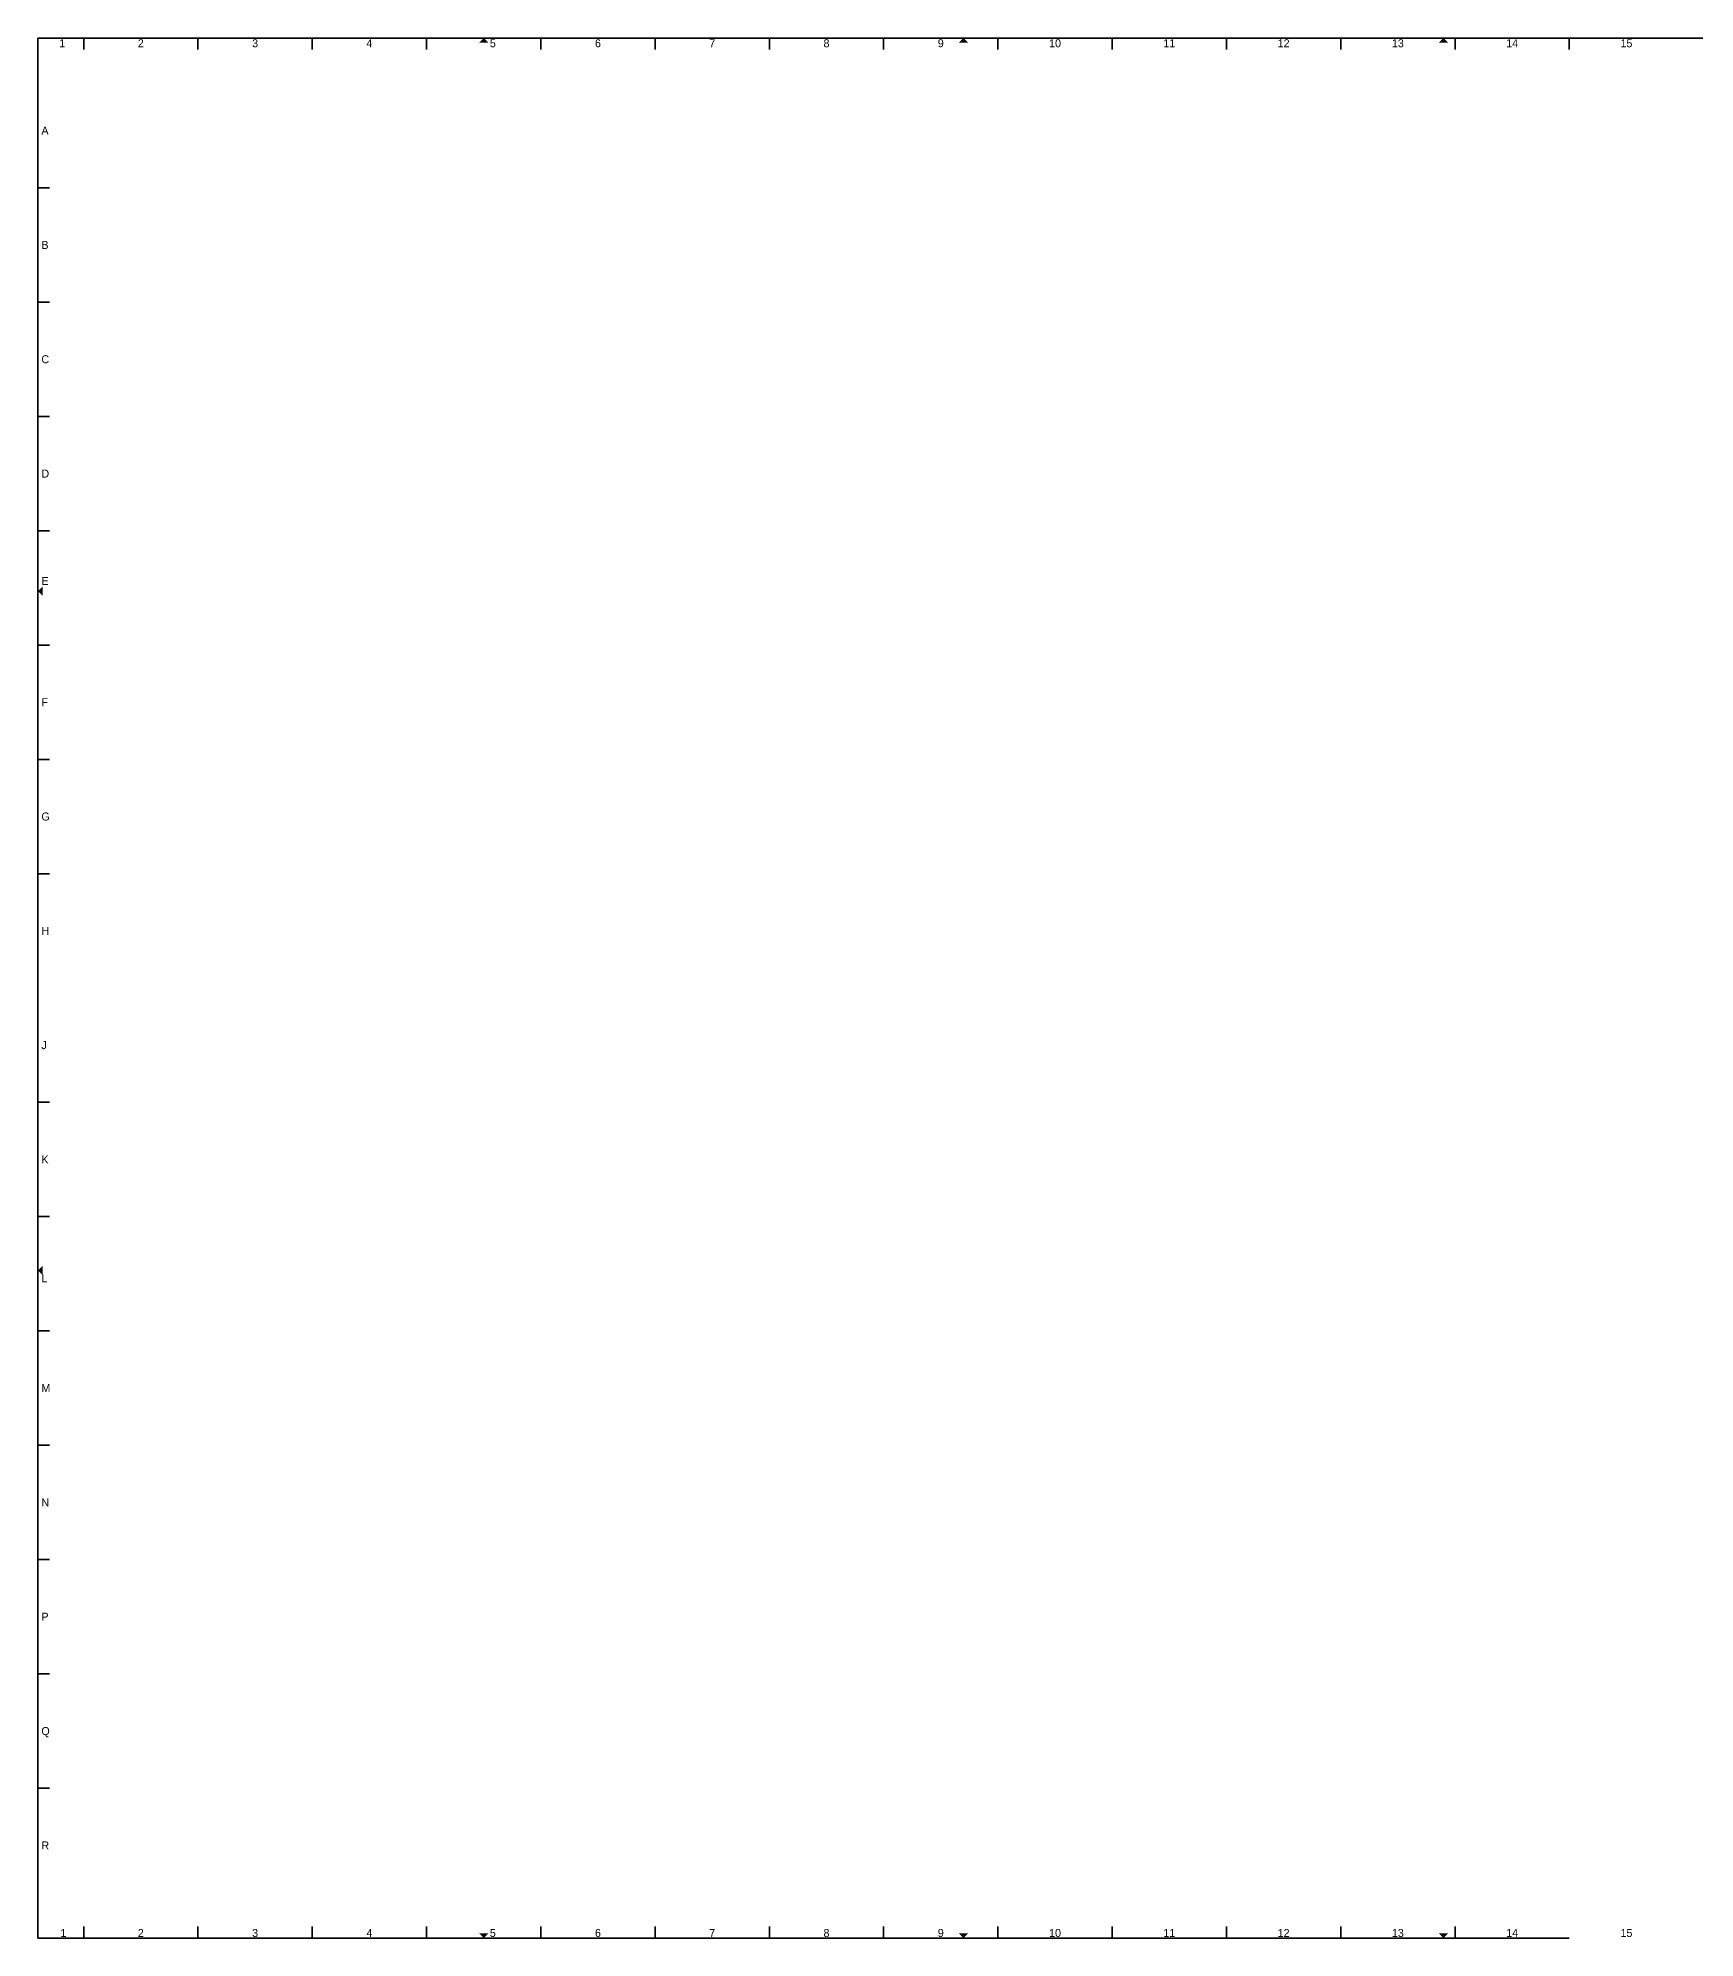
# Model space of a CAD drawing. Extents: x -5 to 1445, y -5 to 826.
# Drawn here: x -5 to 720, y -5 to 826 of the extents above; entities that cross this region are included whole.
import ezdxf
from ezdxf.enums import TextEntityAlignment as Align

# ---------------------------------------------------------------- set-up
doc = ezdxf.new("R2010")
doc.units = 0
doc.header["$MEASUREMENT"] = 0
doc.layers.add('to-xx-rooster', color=7, linetype='CONTINUOUS', lineweight=35)
doc.layers.add('to-xx-vouwmerk', color=7, linetype='CONTINUOUS', lineweight=18)
doc.styles.add('RTW_ISO', font='iso-rtw.shx')

msp = doc.modelspace()

# ---------------------------------------------------------------- hatches: boundary and pattern name
at = {"layer": 'to-xx-vouwmerk'}
for points in [[(188, 824), (190, 826), (192, 824)], [(398, 824), (400, 826), (402, 824)], [(608, 824), (610, 826), (612, 824)], [(-3, 582), (-5, 584), (-3, 586)], [(-3, 285), (-5, 287), (-3, 289)], [(188, -3), (190, -5), (192, -3)], [(398, -3), (400, -5), (402, -3)], [(608, -3), (610, -5), (612, -3)]]:
    msp.add_hatch(color=256, dxfattribs=at).paths.add_polyline_path(points)

# ---------------------------------------------------------------- linework, layer by layer
at = {"layer": 'to-xx-rooster'}
for p, q in [((-5, 826), (-5, -5)), ((1445, 826), (-5, 826)), ((15, 826), (15, 821)), ((65, 826), (65, 821)), ((115, 826), (115, 821)), ((165, 826), (165, 821)), ((215, 826), (215, 821)), ((265, 826), (265, 821)), ((315, 826), (315, 821)), ((365, 826), (365, 821)), ((415, 826), (415, 821)), ((465, 826), (465, 821)), ((515, 826), (515, 821)), ((565, 826), (565, 821)), ((615, 826), (615, 821)), ((665, 826), (665, 821)), ((-5, 760.5), (0, 760.5)), ((-5, 710.5), (0, 710.5)), ((-5, 660.5), (0, 660.5)), ((-5, 610.5), (0, 610.5)), ((-5, 560.5), (0, 560.5)), ((-5, 510.5), (0, 510.5)), ((-5, 460.5), (0, 460.5)), ((-5, 360.5), (0, 360.5)), ((-5, 310.5), (0, 310.5)), ((-5, 260.5), (0, 260.5)), ((-5, 210.5), (0, 210.5)), ((-5, 160.5), (0, 160.5)), ((-5, 110.5), (0, 110.5)), ((-5, 60.5), (0, 60.5)), ((15, 0), (15, -5)), ((65, 0), (65, -5)), ((115, 0), (115, -5)), ((165, 0), (165, -5)), ((215, 0), (215, -5)), ((265, 0), (265, -5)), ((315, 0), (315, -5)), ((365, 0), (365, -5)), ((415, 0), (415, -5)), ((465, 0), (465, -5)), ((515, 0), (515, -5)), ((565, 0), (565, -5)), ((615, 0), (615, -5)), ((-5, -5), (665, -5))]:
    msp.add_line(p, q, dxfattribs=at)

# ---------------------------------------------------------------- texts
at = {"layer": 'to-xx-rooster', "style": 'RTW_ISO'}
for s, p in [('1', (5.61, 820.9)), ('2', (40, 820.9)), ('3', (90, 820.9)), ('4', (140, 820.9)), ('5', (194, 820.9)), ('6', (240, 820.9)), ('7', (290, 820.9)), ('8', (340, 820.9)), ('9', (390, 820.9)), ('10', (440, 820.9)), ('11', (490, 820.9)), ('12', (540, 820.9)), ('13', (590, 820.9)), ('14', (640, 820.9)), ('15', (690, 820.9)), ('1', (6.13, -5.6)), ('2', (40, -5.6)), ('3', (90, -5.6)), ('4', (140, -5.6)), ('5', (194, -5.6)), ('6', (240, -5.6)), ('7', (290, -5.6)), ('8', (340, -5.6)), ('9', (390, -5.6)), ('10', (440, -5.6)), ('11', (490, -5.6)), ('12', (540, -5.6)), ('13', (590, -5.6)), ('14', (640, -5.6)), ('15', (690, -5.6))]:
    msp.add_text(s, height=3.5, dxfattribs=at).set_placement(p, align=Align.BOTTOM_CENTER)
for s, p in [('A', (-3.5, 785.5)), ('B', (-3.5, 735.5)), ('C', (-3.5, 685.5)), ('D', (-3.5, 635.5)), ('E', (-3.5, 588.5)), ('F', (-3.5, 535.5)), ('G', (-3.5, 485.5)), ('H', (-3.5, 435.5)), ('J', (-3.5, 385.5)), ('K', (-3.5, 335.5)), ('L', (-3.5, 283.5)), ('M', (-3.5, 235.5)), ('N', (-3.5, 185.5)), ('P', (-3.5, 135.5)), ('Q', (-3.5, 85.5)), ('R', (-3.5, 35.5))]:
    msp.add_text(s, height=3.5, dxfattribs=at).set_placement(p, align=Align.MIDDLE_LEFT)

doc.saveas('drawing.dxf')
